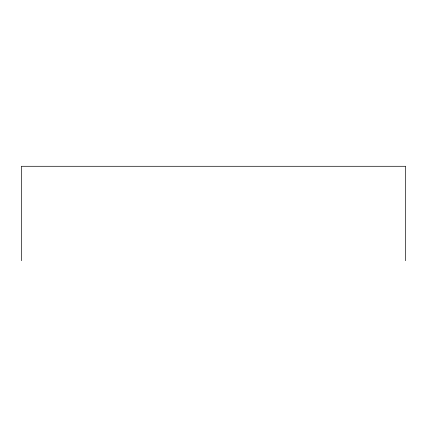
<?xml version="1.0" encoding="UTF-8"?>
<svg xmlns="http://www.w3.org/2000/svg" width="427" height="427" viewBox="0 0 427 427"><rect width="100%" height="100%" fill="white"/><g stroke="black" fill="none" stroke-linecap="round" stroke-linejoin="round"><path stroke-width="0.64" d="M405.65 260.71L405.65 166.29L21.35 166.29L21.35 260.71"/></g></svg>
